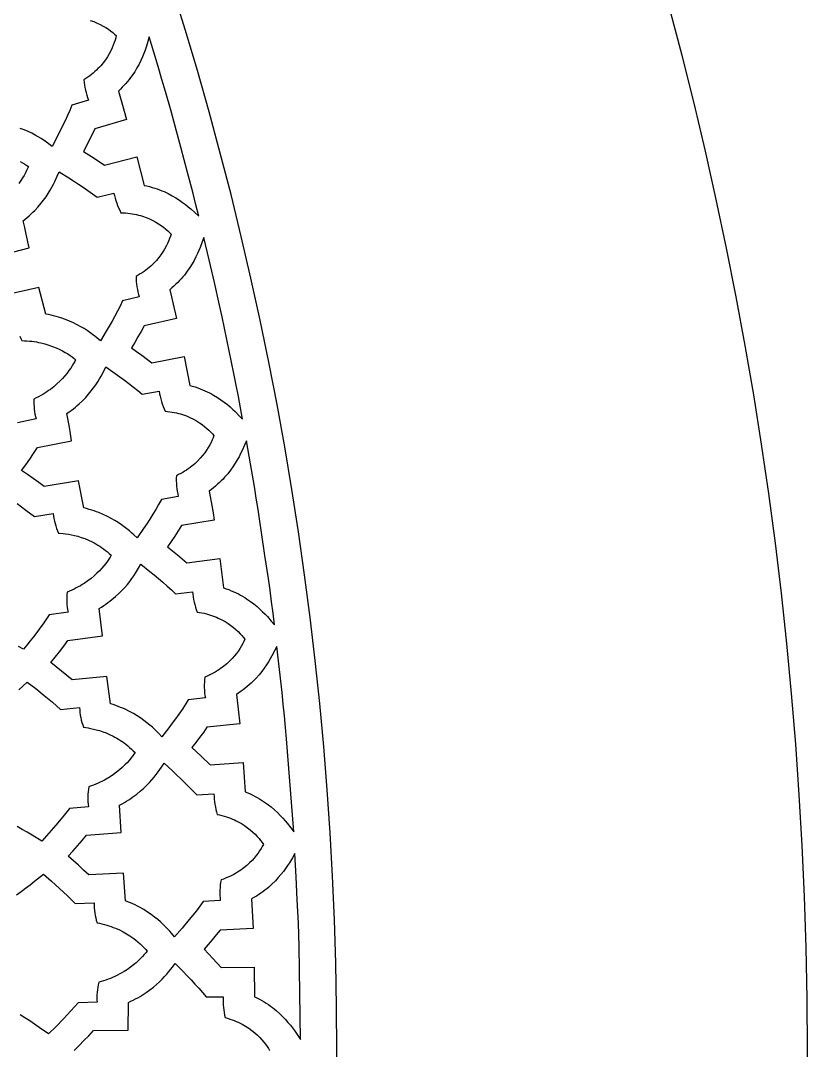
# Model space of a CAD drawing. Extents: x -550 to 550, y -550 to 550.
# Drawn here: x 441.3 to 550, y 0 to 142.3 of the extents above; entities that cross this region are included whole.
import ezdxf

# ---------------------------------------------------------------- set-up
doc = ezdxf.new("R2010")
doc.units = 0
doc.layers.add('LAYER_1', color=18, linetype='CONTINUOUS')
doc.layers.add('LAYER_10', color=4, linetype='CONTINUOUS')

msp = doc.modelspace()

# ---------------------------------------------------------------- linework, layer by layer
at = {"layer": 'LAYER_1'}
msp.add_lwpolyline([(0, 549.9999999999998, 0.4142135623730951), (-550, -4.34e-14, 0.4142135623730951), (0, -549.9999999999998, 0.4142135623730951), (550, -4.34e-14, 0.4142135623730951)], format="xyb", close=True, dxfattribs=at)
for points in [[(450.9181780985533, 142.2857849430985), (451.4073893628781, 142.1167140365149), (451.8681624381671, 141.9298200029512), (452.3003959066237, 141.7284909481236), (452.7039883504515, 141.5161149777487), (453.078838351854, 141.2960801975428), (453.4248444930346, 141.0717747132222), (453.7419053561969, 140.8465866305033), (454.0299195235445, 140.6239040551026), (454.2887855772808, 140.4071150927364), (454.5184020996094, 140.1996078491211), (454.4451989270834, 139.8986964132204), (454.3530511532972, 139.5736441659594), (454.2401341948272, 139.2273061650656), (454.1046234682497, 138.8625374682665), (453.944694390141, 138.4821931332895), (453.7585223770773, 138.0891282178622), (453.5442828456349, 137.6861977797121), (453.3001512123901, 137.2762568765666), (453.0243028939194, 136.8621605661532), (452.7149133067988, 136.4467639061994), (452.5470703551749, 136.2394701506846), (452.3701578676048, 136.0329219544327), (452.1839477711603, 135.8274761996593), (451.9882119929136, 135.6234897685805), (451.7827224599367, 135.4213195434122), (451.5672510993015, 135.2213224063703), (451.3415698380803, 135.0238552396709), (451.1054506033449, 134.8292749255298), (450.8586653221675, 134.6379383461629), (450.60098592162, 134.4502023837862), (450.3321843287745, 134.2664239206157), (450.0520324707031, 134.0869598388672), (450.0848056810286, 133.7287322415601), (450.1305348120761, 133.3712451525438), (450.1890545187715, 133.0151611280305), (450.2601994560409, 132.6611427242321), (450.3438042788101, 132.3098524973607), (450.4397036420049, 131.9619530036285), (450.5477322005512, 131.6181067992474), (450.667724609375, 131.2789764404297), (448.3998413085938, 130.5863952636719), (448.0950130331653, 129.8564833983546), (447.7747751540099, 129.1331415708742), (447.4411610554465, 128.4156257681399), (447.0962041217933, 127.7031919770609), (446.3803952864925, 126.2905943775053), (445.6436157226562, 124.8893966674805), (445.1252389233284, 125.2765355268713), (444.8209969575479, 125.4944183512738), (444.4861364209932, 125.7239435430479), (444.120220168642, 125.9616861803688), (443.7228110554721, 126.2042213414116), (443.293471936461, 126.4481241043514), (442.8317656665864, 126.6899695473635), (442.3372551008262, 126.9263327486229), (441.8095030941578, 127.1537887863049), (441.248072501559, 127.3689127385845)], [(441.2468633377439, 122.8150782098202), (441.5822203978396, 122.6229776378718), (441.8850567209757, 122.4360849469677), (442.1550495732357, 122.2578504339728), (442.3918762207031, 122.091724395752), (442.272862950428, 121.8274427311898), (442.1315625075318, 121.5357532499723), (441.9664819807107, 121.2197808703934), (441.7761284586606, 120.8826505107473), (441.5590090300776, 120.527487089328), (441.3136307836578, 120.1574155244296), (441.0385008080971, 119.7755607343461)], [(437.8443298339844, 109.6617660522461), (442.4985656738281, 110.8838119506836), (442.0895558313048, 112.747811163683), (441.8762261584977, 113.6777837533618), (441.6513977050781, 114.6049880981445), (441.9461528822009, 114.8377011623479), (442.2292501701853, 115.0723474710394), (442.50095348842, 115.3085933476194), (442.7615267562934, 115.5461051154884), (443.011233893194, 115.7845490980468), (443.2503388185103, 116.0235916186949), (443.697797711944, 116.5021375678624), (444.1060147917025, 116.9790735501942), (444.4771014128935, 117.4517301528938), (444.8131689306251, 117.9174379631646), (445.1163287000053, 118.3735275682098), (445.3886920761418, 118.817329555233), (445.6323704141427, 119.2461745114376), (445.8494750691159, 119.6573930240269), (446.0421173961693, 120.0483156802043), (446.3624604869485, 120.7585957721371), (446.6102905273438, 121.3556594848633), (447.9565498969667, 120.5269316366691), (448.625402030968, 120.1052563169232), (449.290064533586, 119.6770946866181), (449.9495339566884, 119.2412377106592), (450.6028068521426, 118.7964763539514), (451.2488797718167, 118.3416015814001), (451.8867492675781, 117.8754043579102), (454.1895446777344, 118.4442291259766), (454.2696716804518, 118.093257975466), (454.3617098019383, 117.7447007604942), (454.4652741326374, 117.398998043591), (454.5799797629928, 117.0565903872863), (454.7054417834476, 116.7179183541102), (454.8412752844454, 116.3834225065925), (454.9870953564296, 116.0535434072632), (455.1425170898438, 115.7287216186523), (455.4743493703215, 115.7182651458734), (455.7986589377668, 115.6982741474637), (456.1154583206789, 115.6691724746824), (456.4247600475569, 115.6313839787888), (456.7265766469, 115.5853325110421), (457.0209206472072, 115.5314419227016), (457.3078045769778, 115.4701360650265), (457.5872409647109, 115.4018387892761), (457.8592423389056, 115.3269739467096), (458.1238212280612, 115.2459653885862), (458.6307616652512, 115.0672125307059), (459.1081625042741, 114.8689710257093), (459.5561239731231, 114.6546316836701), (459.9747462997915, 114.4275853146625), (460.3641297122722, 114.1912227287604), (460.7243744385586, 113.9489347360377), (461.0555807066438, 113.7041121465684), (461.3578487445209, 113.4601457704266), (461.6312787801832, 113.2204264176861), (461.8759710416239, 112.9883448984209), (462.0920257568359, 112.7672920227051), (462.0002020440661, 112.4711266407879), (461.8880156125517, 112.1520065733314), (461.7538158993994, 111.8128879560606), (461.5959523417155, 111.4567269247005), (461.4127743766066, 111.0864796149762), (461.2026314411792, 110.7051021626127), (460.9638729725397, 110.3155507033349), (460.6948484077946, 109.9207813728678), (460.3939071840505, 109.5237503069366), (460.0593987384137, 109.1274136412661), (459.8790410064814, 108.9304295009427), (459.6896725079909, 108.7347275115814), (459.4910869225805, 108.5406771901478), (459.2830779298885, 108.3486480536075), (459.0654392095532, 108.1590096189262), (458.8379644412129, 107.9721314030695), (458.600447304506, 107.7883829230029), (458.3526814790707, 107.6081336956922), (458.0944606445455, 107.431753238103), (457.8255784805684, 107.2596110672009), (457.545828666778, 107.0920766999514), (457.2550048828125, 106.9295196533203), (457.2652648861529, 106.5698551283819), (457.2884882313683, 106.2101160462527), (457.324555836504, 105.8509745041367), (457.3733486196056, 105.493102599238), (457.4347474987184, 105.1371724287608), (457.5086333918877, 104.7838560899091), (457.5948872171592, 104.4338256798869), (457.6933898925781, 104.0877532958984), (455.3881530761719, 103.5320434570312), (455.0462165397166, 102.8215078461251), (454.6887577898576, 102.1185615330682), (454.3176892456685, 101.4224273746828), (453.9349233262228, 100.732328227791), (453.542372450594, 100.0474869492148), (453.1419490378555, 99.36712639577647), (452.3251342773438, 98.01673889160156), (451.8297820141775, 98.43513568267542), (451.5381412793568, 98.67075308933943), (451.2163768802421, 98.91953378650189), (450.8638783702315, 99.17814073647313), (450.4800353027234, 99.44323690156344), (450.0642372311161, 99.71148524408318), (449.6158737088076, 99.9795487263426), (449.1343342891963, 100.2440903106521), (448.6190085256804, 100.5017729593219), (448.0692859716582, 100.7492596346623), (447.4845561805279, 100.9832132989837), (446.8642087056877, 101.2002969145964), (446.5404875723134, 101.3014696298589), (446.207633100536, 101.3971734438106), (445.8655689845302, 101.4869912267403), (445.5142189184709, 101.5705058489368), (445.1535065965327, 101.6473001806888), (444.7833557128906, 101.7169570922852), (443.8130798339844, 105.4085311889648), (439.1197509765625, 104.3494338989258)], [(441.1831364923688, 98.68069953566948), (441.3235968378002, 98.36196444838072), (441.4739685058594, 98.0487060546875), (441.8273617113604, 98.03948881733609), (442.1730862766743, 98.02122938560316), (442.5111276181087, 97.9943609436394), (442.8414711519711, 97.95931667559549), (443.164102294569, 97.9165297656221), (443.47900646221, 97.86643339786993), (443.7861690712018, 97.80946075648964), (444.0855755378518, 97.74604502563193), (444.6610617093567, 97.60161703208695), (445.2053483071851, 97.43661489044048), (445.7183186617978, 97.25450407389795), (446.1998561036549, 97.05875005566483), (446.6498439632171, 96.85281830894658), (447.0681655709446, 96.64017430694864), (447.4547042572981, 96.4242835228765), (447.809343352738, 96.20861142993562), (448.1319661877247, 95.99662350133144), (448.4224560927187, 95.79178521026944), (448.6806963981804, 95.59756202995504), (448.9065704345703, 95.41741943359375), (448.7713530919664, 95.16063225150144), (448.612230854928, 94.87782133089047), (448.4279003612802, 94.5721930987507), (448.2170582488479, 94.24695398207203), (447.978401155456, 93.90531040784431), (447.7106257189294, 93.55046880305741), (447.412428577093, 93.18563559470124), (447.0825063677718, 92.81401720976565), (446.7195557287905, 92.43882007524053), (446.3222732979742, 92.06325061811573), (445.8893557131477, 91.69051526538115), (445.4194996121359, 91.32382044402665), (445.1703123173808, 91.14374024105129), (444.9114016327637, 90.96637258104212), (444.6426046380128, 90.79211826737291), (444.3637584128562, 90.62137810341741), (444.0747000370219, 90.45455289254934), (443.7752665902381, 90.29204343814243), (443.4652951522329, 90.13425054357042), (443.1446228027344, 89.98157501220703), (443.132966810832, 89.63475722213104), (443.1355470013906, 89.28688347821748), (443.1522935076786, 88.93881905987189), (443.1831364629643, 88.5914292464999), (443.2280060005162, 88.24557931750707), (443.2868322536027, 87.90213455229897), (443.3595453554922, 87.56196023028122), (443.4460754394531, 87.22592163085938), (440.8650512695312, 86.68816375732422)], [(440.8202633729865, 75.54043046516136), (442.0216192179802, 74.65434257400138), (443.2051391601562, 73.74504089355469), (445.8110046386719, 74.1485366821289), (445.8543122630822, 73.80366570433208), (445.9120622624657, 73.46005827664942), (445.9839713842695, 73.11853254010244), (446.0697563759404, 72.77990663571265), (446.1691339849254, 72.4449987045016), (446.2818209586715, 72.11462688749083), (446.4075340446254, 71.78960932570187), (446.5459899902344, 71.47076416015625), (447.1582244675275, 71.4158601958045), (447.5135337730492, 71.37183793892461), (447.898071281805, 71.31294268965694), (448.3091621127828, 71.2363048410626), (448.744131384971, 71.13905478620276), (449.2003042173573, 71.01832291813858), (449.6750057289299, 70.87123962993118), (450.1655610386769, 70.69493531464175), (450.6692952655861, 70.48654036533141), (451.1835335286457, 70.24318517506134), (451.4437557734158, 70.107500737398), (451.7056009468438, 69.96200013689267), (451.9687346888036, 69.80632467267797), (452.2328226391684, 69.64011564388656), (452.4975304378118, 69.46301434965108), (452.7625237246074, 69.27466208910417), (453.0274681394286, 69.07470016137846), (453.292029322149, 68.86276986560662), (453.555872912642, 68.63851250092128), (453.8186645507812, 68.40156936645508), (453.6677091888239, 68.15326899886978), (453.4913164818619, 67.88042381083298), (453.2883769957861, 67.58631037194581), (453.0577812964875, 67.2742052518095), (452.798419949857, 66.94738502002521), (452.5091835217855, 66.60912624619411), (452.1889625781639, 66.26270549991739), (451.836647684883, 65.91139935079623), (451.4511294078337, 65.5584843684318), (451.0312983129072, 65.20723712242528), (450.576044965994, 64.86093418237786), (450.0842599329853, 64.52285211789072), (449.824321336036, 64.35791784198261), (449.5548337797719, 64.19626749856502), (449.2756585849294, 64.03831065883807), (448.9866570722447, 63.88445689400193), (448.6876905624543, 63.73511577525674), (448.3786203762946, 63.59069687380266), (448.0593078345019, 63.45160976083982), (447.7296142578125, 63.31826400756836), (447.6962596622172, 62.97275677327461), (447.6770173626625, 62.62530465277368), (447.6718806120613, 62.27677533400006), (447.6808426633266, 61.9280365048883), (447.7038967693715, 61.57995585337289), (447.7410361831087, 61.23340106738836), (447.7922541574515, 60.88923983486923), (447.8575439453125, 60.54833984375), (445.2489624023438, 60.16588973999023), (444.4023913069919, 58.9474049151284), (443.970310269986, 58.34413950540171), (443.5318560683403, 57.74547999743155), (443.0866465732399, 57.15189231618321), (442.6342996558701, 56.56384238662196), (442.1744331874159, 55.98179613371309), (441.7066650390625, 55.40621948242188), (441.0170076697349, 55.78702881165989)], [(441.0438501799525, 49.83122439985348), (442.2056579589844, 50.8869743347168), (443.3852629802037, 49.97623224041772), (444.5468987366157, 49.04221667303048), (445.689914531458, 48.08550299404256), (446.8136596679688, 47.10666656494141), (449.4388732910156, 47.35358810424805), (449.4604403999111, 47.00677550388305), (449.4964902991051, 46.66031474398112), (449.5467959017268, 46.31504159870666), (449.6111301209057, 45.97179184222404), (449.6892658697712, 45.63140124869767), (449.7809760614527, 45.29470559229195), (449.8860336090796, 44.96254064717125), (450.0042114257812, 44.6357421875), (450.6145595583869, 44.54476200664396), (450.9683248289424, 44.4802576636818), (451.3506256820488, 44.39937358638586), (451.7585682024929, 44.29933210027289), (452.1892584750616, 44.17735553085966), (452.6398025845417, 44.03066620366289), (453.1073066157201, 43.85648644419934), (453.5888766533835, 43.65203857798576), (454.0816187823188, 43.4145449305389), (454.3312750325093, 43.28253791557695), (454.5826390873128, 43.14122782737548), (454.8353492073278, 42.99026745662405), (455.0890436531525, 42.82930959401227), (455.3433606853853, 42.65800703022973), (455.5979385646245, 42.47601255596602), (455.8524155514685, 42.28297896191074), (456.1064299065157, 42.07855903875348), (456.3596198903644, 41.86240557718383), (456.611623763613, 41.63417136789138), (456.8620797868598, 41.39350920156573), (457.1106262207031, 41.14007186889648), (456.9444708774525, 40.90121666969077), (456.7514344520313, 40.63938762421439), (456.5306054480685, 40.35791950697697), (456.2810723691929, 40.06014709248807), (456.0019237190334, 39.74940515525725), (455.6922480012187, 39.42902846979412), (455.3511337193778, 39.10235181060823), (454.9776693771395, 38.77270995220919), (454.5709434781327, 38.44343766910656), (454.1300445259862, 38.1178697358099), (453.6540610243291, 37.79934092682883), (453.1420814767898, 37.49118601667288), (452.8723083431985, 37.34204089068859), (452.5931943869975, 37.19673977985167), (452.3046256711406, 37.05569953097583), (452.006488258581, 36.91933699087477), (451.6986682122727, 36.78806900636218), (451.3810515951691, 36.66231242425174), (451.0535244702239, 36.54248409135719), (450.7159729003906, 36.42900085449219), (450.6610108759511, 36.08616564817295), (450.6199976497311, 35.74050520468755), (450.5929860208317, 35.39288579204478), (450.5800287883543, 35.04417367825341), (450.5811787514, 34.69523513132221), (450.5964887090699, 34.34693641925994), (450.6260114604653, 34.00014381007539), (450.6697998046875, 33.65572357177734), (448.0429382324219, 33.42996215820312), (447.1218032796066, 32.26695075738677), (446.1775793253872, 31.12222552562296), (445.2107964824, 29.99648997474274), (444.2219848632812, 28.89044761657715), (442.8821893762013, 29.72109224111378), (442.2072306924556, 30.12877650298259), (441.5278340677593, 30.52886893311594), (440.8432015165022, 30.91949468291198)], [(440.7287531423988, 21.47430932791256), (441.3666117860056, 21.93320676787612), (441.9970899672855, 22.40265639483987), (442.6212065913753, 22.88089152806693), (443.2399805634122, 23.36614548682039), (444.465576171875, 24.35064315795898), (445.5854808570067, 23.37082362500735), (446.6860070833294, 22.36885530404476), (447.7665278148623, 21.34534404327903), (448.826416015625, 20.30089569091797), (451.4615783691406, 20.39037322998047), (451.4613295808168, 20.0429873014445), (451.4755353263724, 19.69504001717083), (451.5040294625064, 19.34738147317261), (451.5466458459184, 19.00086176546299), (451.6032183333073, 18.65633099005512), (451.6735807813723, 18.31463924296213), (451.7575670468129, 17.97663662019719), (451.8550109863281, 17.64317321777344), (452.2038982402895, 17.57093101264099), (452.5436802180786, 17.49126302204267), (452.8744107075227, 17.4045888951465), (453.1961434964489, 17.31132828112053), (453.5089323726846, 17.2119008291328), (453.8128311240571, 17.10672618835136), (454.1078935383937, 16.99622400794424), (454.3941734035215, 16.88081393707948), (454.9406006374601, 16.63694872064924), (455.4525431284912, 16.37848773240496), (455.9304311792329, 16.10878816569098), (456.3746950923033, 15.83120721385163), (456.7857651703208, 15.54910207023125), (457.1640717159033, 15.26582992817417), (457.5100450316691, 14.98474798102471), (457.8241154202362, 14.70921342212723), (458.1067131842231, 14.44258344482604), (458.3582686262476, 14.18821524246548), (458.5792120489282, 13.94946600838989), (458.7699737548828, 13.7296929359436), (458.589207306654, 13.50122299145057), (458.3802163015117, 13.251431664746), (458.14228982448, 12.98370049570112), (457.8747169605833, 12.70141102418718), (457.5767867948458, 12.40794479007539), (457.2477884122919, 12.10668333323699), (456.8870108979459, 11.80100819354321), (456.4937433368318, 11.49430091086528), (456.0672748139741, 11.18994302507443), (455.6068944143971, 10.8913160760419), (455.1118912231249, 10.6018016036389), (454.581554325182, 10.32478114773667), (454.302913575279, 10.1920129071831), (454.0151728055924, 10.06363624820644), (453.7182431517504, 9.940073863290582), (453.4120357493807, 9.82174844491944), (453.0964617341116, 9.709082685576913), (452.7714322415709, 9.602499277746904), (452.4368584073869, 9.502420913913319), (452.0926513671875, 9.409270286560059), (452.0163383129053, 9.07044760149434), (451.9537442283992, 8.727937565273962), (451.9049818105382, 8.38259970733295), (451.8701637561915, 8.035293557105328), (451.849402762228, 7.686878644025126), (451.8428115255169, 7.338214497526365), (451.8505027429272, 6.990160647043073), (451.8725891113281, 6.643576622009277), (449.2368774414062, 6.575312614440918), (448.2446465094885, 5.469412217054917), (447.2305159558925, 4.383159860455354), (446.1950681592135, 3.317209747643159), (445.1388854980469, 2.272216081619263), (443.8538495256598, 3.181581896427132), (443.2058049959949, 3.628935855882325), (442.5528622524901, 4.068970960681009), (441.8941109065012, 4.499862543805174), (441.2286405693839, 4.919785938236807)], [(448.7023620605469, -0.001000000049295), (449.3805600593602, 0.6686068468149028), (450.0492841682611, 1.347525087321787), (450.7090064518205, 2.035040461470212), (451.3601989746094, 2.730438709259033), (456.1703796386719, 2.814208507537842), (456.19189453125, 6.630130290985107), (456.5357050521171, 6.786594673055768), (456.8686402901982, 6.947672991918433), (457.1908761567343, 7.11297987558661), (457.5025885629667, 7.282129952073815), (457.8039534201366, 7.454737849393556), (458.095146639485, 7.630418195559349), (458.6477218096824, 7.989454746483129), (459.1617213634885, 8.35615662895325), (459.6385525908329, 8.727440867077807), (460.0796227816448, 9.100224484964892), (460.4863392258538, 9.471424506722602), (460.8601092133895, 9.837957956459034), (461.2023400341811, 10.19674185828228), (461.5144389781584, 10.54469323630043), (461.7978133352507, 10.87872911462159), (462.2840174484982, 11.49272246860529), (462.6722106933594, 12.01405811309814), (463.769997686815, 10.88942472232177), (464.3129320184445, 10.32102091642228), (464.8501918948189, 9.747316354624667), (465.3805010570459, 9.167379025260974), (465.9025832462336, 8.580276916663264), (466.4151622034896, 7.985078017163586), (466.9169616699219, 7.380850315093994), (469.2884216308594, 7.387505531311035), (469.2790805157044, 7.027457208717916), (469.2826264328095, 6.666626864548823), (469.2989917059817, 6.305691837350452), (469.328108659028, 5.945329465669495), (469.3699096157554, 5.586217088052648), (469.4243268999708, 5.229032043046606), (469.4912928354813, 4.874451669198062), (469.5707397460938, 4.523153305053711), (469.8937332970814, 4.43398014828197), (470.2071331413085, 4.337374158214505), (470.5110515695541, 4.23374180118686), (470.8056008725976, 4.123489543534579), (471.0908933412184, 4.007023851593205), (471.3670412661957, 3.88475119169828), (471.6341569383089, 3.757078030185348), (471.8923526483374, 3.624410833389953), (472.1417406870604, 3.487156067647637), (472.3824333452574, 3.345720199293942), (472.8381816831902, 3.051931020094593), (473.2604959883705, 2.746295026476251), (473.6502745870329, 2.432063949123261), (474.008415805412, 2.112489518719969), (474.3358179697426, 1.790823465950719), (474.6333794062592, 1.470317521499857), (474.9019984411963, 1.154223416051727), (475.1425734007887, 0.8457928802906761), (475.356002611271, 0.548277644901048), (475.5431843988778, 0.2649294405671883), (475.7050170898438, -0.0010000020265579)]]:
    msp.add_lwpolyline(points, dxfattribs=at)
for points in [[(449.9925842285156, 124.1893730163574), (450.7302484330407, 123.7300743232359), (451.4616014893347, 123.2610132074048), (452.9096984863281, 122.3010177612305), (457.3446350097656, 123.4364013671875), (458.3796081542969, 119.4963302612305), (458.7583887301263, 119.4151368205797), (459.1265466271288, 119.3254261518723), (459.484218364786, 119.227717290125), (459.8315404625795, 119.1225292703549), (460.1686494399912, 119.0103811275787), (460.4956818165024, 118.8917918968134), (460.8127741115951, 118.7672806130758), (461.1200628447508, 118.6373663113829), (461.4176845354511, 118.5025680267514), (461.7057757031779, 118.3634047941984), (462.2539125476371, 118.0740596253949), (462.7655655339817, 117.7734830851075), (463.241826818065, 117.4658274534712), (463.6837885557401, 117.1552450106211), (464.0925429028606, 116.8458880366922), (464.4691820152796, 116.5419088118196), (464.8147980488505, 116.2474596161384), (465.4173295028611, 115.7037604328899), (465.9088745117188, 115.2480087280273), (465.5278709004176, 116.8088510638659), (465.1360598432362, 118.3670314347581), (464.3262664495512, 121.4769202482912), (463.4919964473015, 124.5807031018023), (462.645751953125, 127.6814079284668), (462.080052805525, 129.7344545838661), (461.3049934521543, 132.4795186049438), (460.8338019735145, 134.1099920134768), (460.3040883736831, 135.9115916264671), (459.7137919627442, 137.8836913982606), (459.0608520507812, 140.0256652832031), (458.8718702163289, 139.3844516595903), (458.633916254645, 138.6111496599595), (458.4889057500966, 138.1823714673502), (458.3224494425467, 137.7294583185919), (458.1314797415977, 137.2553725929696), (457.9129290568517, 136.7630766697688), (457.6637297979108, 136.2555329282743), (457.3808143743773, 135.7357037477715), (457.0611151958533, 135.2065515075454), (456.8865130764706, 134.9394049835627), (456.7015646719411, 134.6710385868812), (456.5058865334651, 134.4018226149115), (456.2990952122428, 134.1321273650641), (456.0808072594745, 133.8623231347498), (455.8506392263606, 133.5927802213793), (455.6082076641012, 133.323868922363), (455.3531291238966, 133.0559595351118), (455.0850201569472, 132.7894223570362), (454.8034973144531, 132.5246276855469), (455.3735622992499, 130.5692990943736), (455.9294738769531, 128.6098327636719), (451.53955078125, 127.3097152709961), (451.164667992326, 126.5239588566003), (450.7831309133201, 125.7412880625923), (450.3930621300955, 124.9627453091266)], [(456.619140625, 97.05677032470703), (457.3261697339613, 96.55380631682345), (458.0262863684508, 96.0414626193039), (459.4105529785156, 94.99578094482422), (463.9052429199219, 95.86385345458984), (464.6908874511719, 91.86647033691406), (465.0649555753532, 91.76238124058212), (465.4279606364885, 91.65053230343456), (465.7800649887688, 91.5314263223357), (466.1214309863851, 91.40556609414983), (466.4522209835283, 91.2734544157413), (466.7725973343894, 91.1355940839744), (467.0827223931594, 90.99248789571345), (467.3827585140292, 90.84463864782276), (467.6728680511898, 90.69254913716665), (467.9532133588323, 90.53672216060943), (468.4852607023266, 90.21586699724887), (468.9801993780399, 89.88609553265562), (469.4393282195, 89.55143014174419), (469.8639460602348, 89.21589319942908), (470.255351733772, 88.88350708062475), (470.6148440736397, 88.55829416024577), (470.9437219133654, 88.2442768132066), (471.5148294265025, 87.66591833880577), (471.9790649414062, 87.18061065673828), (471.6949046521202, 88.76195554771539), (471.3966652333283, 90.34070305188868), (471.0869717812226, 91.91733915497689), (470.7684493919945, 93.49234984269872), (470.1154181869388, 96.63943891491819), (469.4585723876953, 99.78585815429688), (469.1277755817443, 101.3584190602014), (468.7877870268392, 102.9289568886753), (468.0842877627557, 106.0647682700782), (467.3561807806244, 109.1949022119986), (466.611572265625, 112.3209686279297), (466.3830107668009, 111.6917990988793), (466.0974151982174, 110.933698283461), (465.9260311018277, 110.5141462739994), (465.7317502448722, 110.0717785997084), (465.5116932129758, 109.6097343128423), (465.262980591763, 109.1311524656552), (464.9827329668587, 108.6391721104014), (464.6680709238876, 108.1369322993351), (464.3161150484743, 107.6275720847104), (464.1252521066097, 107.3712027798931), (463.9239859262436, 107.1142305187816), (463.7119565805795, 106.8570476829076), (463.4888041428202, 106.6000466538029), (463.2541686861689, 106.3436198129993), (463.0076902838287, 106.0881595420285), (462.7490090090027, 105.8340582224223), (462.477764934894, 105.5817082357126), (462.1935981347056, 105.331501963431), (461.8961486816406, 105.0838317871094), (462.1388650547852, 104.0947912299152), (462.3724329686313, 103.1035129283972), (462.8175964355469, 101.1159057617188), (458.3575134277344, 100.0806045532227), (457.9343889366419, 99.3182684879634), (457.5048238303847, 98.55941509360653), (457.0670103221187, 97.80519787192881)], [(441.4464874267578, 80.11014938354492), (442.0089622284589, 80.8927600915149), (442.5606567170509, 81.68290412034843), (443.1021453751936, 82.47996282637345), (443.6340026855469, 83.28331756591797), (448.353271484375, 84.22489166259766), (448.2026682879846, 85.16683211506687), (448.0410310444617, 86.10699123883643), (447.6992492675781, 87.9841079711914), (448.0079373200535, 88.198948052938), (448.3051034574943, 88.41640757178772), (448.5909907620833, 88.6361379525411), (448.8658423160035, 88.8577906199987), (449.1299012014378, 89.08101699896103), (449.383410500569, 89.30546851422864), (449.859752668654, 89.75665265288175), (450.2968134777216, 90.20855443436236), (450.6965375852352, 90.65838525707466), (451.0608696486578, 91.10335651942295), (451.3917543254527, 91.54067961981146), (451.691136273083, 91.96756595664446), (451.960960149012, 92.38122692832621), (452.2031706107028, 92.77887393326097), (452.4197123156188, 93.157718369853), (452.7835680849785, 93.84784513162587), (453.0680847167969, 94.4292984008789), (454.3590306035739, 93.52082859508891), (454.9997785645107, 93.05954776833568), (455.6359395583135, 92.59204128550797), (456.2664358508574, 92.11716286647908), (456.8901897080175, 91.63376623112228), (457.5061233956691, 91.14070509931082), (458.1131591796875, 90.63683319091797), (460.4456787109375, 91.06688690185547), (460.5039912013305, 90.71120807462347), (460.5751381848057, 90.35718555769945), (460.6589131400715, 90.00546629603028), (460.7551095458361, 89.65669723456287), (460.8635208808078, 89.3115253182441), (460.9839406236947, 88.97059749202084), (461.1161622532049, 88.63456070084), (461.2599792480469, 88.30406188964844), (461.5905282622407, 88.27440259673688), (461.9130009895381, 88.23560326961987), (462.2274346296753, 88.18808937296191), (462.5338663823884, 88.13228637142745), (462.8323334474135, 88.068619729681), (463.1228730244868, 87.997514912387), (463.4055223133442, 87.91939738420996), (463.6803185137221, 87.83469260981433), (463.9472988253564, 87.74382605386458), (464.2065004479832, 87.6472231810252), (464.7017164251589, 87.43851034333542), (465.1662640431381, 87.21195781406081), (465.6004408998098, 86.97096931051712), (466.0045445930627, 86.71894855002017), (466.3788727207858, 86.45929924988575), (466.7237228808679, 86.19542512742964), (467.0393926711977, 85.93072989996767), (467.3261796896643, 85.66861728481564), (467.5843815341566, 85.4124909992893), (467.8142958025634, 85.16575476070447), (468.0162200927734, 84.93181228637695), (467.9060962912075, 84.64153547161177), (467.7742617825262, 84.32957310071305), (467.6192458408126, 83.99897211418812), (467.4395777401498, 83.6527794525444), (467.2337867546208, 83.29404205628927), (467.0004021583088, 82.9258068659301), (466.7379532252968, 82.55112082197431), (466.4449692296678, 82.17303086492927), (466.1199794455048, 81.79458393530237), (465.7615131468909, 81.41882697360097), (465.5692667028159, 81.2329093996309), (465.3680996079092, 81.0488069203325), (465.1578280214316, 80.86690040326916), (464.9382681026429, 80.6875707160043), (464.7092360108038, 80.51119872610137), (464.4705479051748, 80.33816530112378), (464.2220199450161, 80.16885130863497), (463.963468289588, 80.00363761619835), (463.6947090981511, 79.84290509137733), (463.4155585299656, 79.68703460173536), (463.125832744292, 79.53640701483585), (462.8253479003906, 79.39140319824219), (462.8130524685582, 79.03171280366452), (462.813671621201, 78.67113546135081), (462.8271334189967, 78.31034921024792), (462.8533659226229, 77.95003208930267), (462.8922971927572, 77.59086213746191), (462.9438552900771, 77.23351739367251), (463.0079682752603, 76.87867589688132), (463.0845642089844, 76.52701568603516), (460.7502136230469, 76.11016845703125), (460.3675485121853, 75.4234254662121), (459.9718670548964, 74.74394232294196), (459.5643773727438, 74.07123830202492), (459.1462875872909, 73.40483267826505), (458.7188058201016, 72.74424472646645), (458.2831401927392, 72.08899372143317), (457.39208984375, 70.7925796508789), (456.9216247287638, 71.24086031490958), (456.6436156603575, 71.49349593092674), (456.3360546677918, 71.7608053992084), (455.9981660634039, 72.03954646695202), (455.6291741595309, 72.32647688135508), (455.2283032685098, 72.61835438961504), (454.7947777026778, 72.91193673892937), (454.327821774372, 73.20398167649554), (453.8266597959295, 73.49124694951104), (453.2905160796873, 73.7704903051733), (452.7186149379827, 74.0384694906798), (452.1101806831527, 74.29194225322803), (451.792021235921, 74.412225521892), (451.4644376275344, 74.52766634001543), (451.127332897035, 74.63785942599803), (450.7806100834649, 74.74239949823948), (450.4241722258662, 74.84088127513945), (450.0579223632812, 74.93289947509766), (449.3214111328125, 78.67787170410156), (444.5733337402344, 77.9013900756836), (443.80230946847, 78.46829680666272), (443.0243788476942, 79.02592102044056), (442.2392140948193, 79.57346958880525)], [(476.3643493652344, 58.80016708374023), (476.1781015313904, 60.39602905452266), (475.9744987098891, 61.98975198842453), (475.7572387171708, 63.5817997441458), (475.5300193696761, 65.17263618038642), (475.0604938761192, 68.35253052922539), (474.5955047607422, 71.53314590454102), (474.3621829908285, 73.1230903738074), (474.1164262281499, 74.71107979662173), (473.8603034324351, 76.29742247408602), (473.5958835634131, 77.88242670730224), (473.0504284443622, 81.04965304539851), (472.4966125488281, 84.21522521972656), (472.2292167791018, 83.6005537646451), (471.8969160237152, 82.86061533950624), (471.6997256551728, 82.4519275984255), (471.4782682947435, 82.02183101714263), (471.229863693937, 81.57362822976171), (470.9518316042623, 81.11062187038684), (470.6414917772292, 80.63611457312206), (470.296163964347, 80.15340897207147), (469.9131679171251, 79.66580770133913), (469.7067067279834, 79.42120326299982), (469.4898233870729, 79.17661339502911), (469.2621828633322, 78.93245092669), (469.0234501256998, 78.68912868724549), (468.7732901431147, 78.44705950595859), (468.5113678845154, 78.20665621209233), (468.2373483188405, 77.96833163490972), (467.950896415029, 77.73249860367373), (467.6516771420193, 77.4995699476474), (467.33935546875, 77.26995849609375), (467.7123410734074, 75.26719314428834), (467.8904196610125, 74.26435839516702), (468.0537719726562, 73.25910186767578), (463.5394592285156, 72.49232482910156), (463.0695212521757, 71.7563836222196), (462.5933930540789, 71.02430001729334), (462.1093370972532, 70.29733839926485), (461.6156158447266, 69.57676315307617), (462.2894268444114, 69.03213705229844), (462.9557458709741, 68.47855666664125), (464.2711486816406, 67.3514175415039), (468.8095397949219, 67.94911193847656), (469.3426513671875, 63.91016006469727), (469.7106262814871, 63.78343259948871), (470.0671496622339, 63.64972540559751), (470.412408295997, 63.50952381192131), (470.7465889693454, 63.36331314735776), (471.0698784688483, 63.2115787408045), (471.3824635810748, 63.05480592115916), (471.6845310925939, 62.8934800173194), (471.9762677899747, 62.72808635818286), (472.2578604597863, 62.55911027264719), (472.5294958885978, 62.38703708961), (473.0436421694967, 62.0355407466217), (473.520200925224, 61.6774799603991), (473.9606664483323, 61.31673736212336), (474.3665330313743, 60.95719558297559), (474.7392949669027, 60.60273725413693), (475.0804465474702, 60.25724500678854), (475.3914820656291, 59.92460147211155), (475.9291820849326, 59.31339106549628)], [(445.4583129882812, 53.5677433013916), (446.0685620650773, 54.31535215868723), (446.6685381958392, 55.07112617693578), (447.2585555314159, 55.83457431603651), (447.8389282226562, 56.60520553588867), (452.604736328125, 57.2626838684082), (452.1481018066406, 61.05076217651367), (452.4696434951964, 61.24690125682806), (452.7798399669815, 61.44633584317485), (453.0789126103742, 61.64870379631643), (453.3670828137524, 61.85364297701518), (453.6445719654945, 62.06079124603353), (453.9116014539784, 62.26978646413384), (454.4151669946847, 62.69186919062998), (454.8795505428961, 63.11699404260273), (455.3065232056379, 63.54226390615126), (455.6978560899349, 63.96478166737472), (456.0553203028124, 64.38165021237225), (456.3806869512954, 64.78997242724301), (456.6757271424088, 65.18685119808613), (456.942211983178, 65.56938941100078), (457.1819125806277, 65.93468995208612), (457.5880454736694, 66.6019895631654), (457.9082946777344, 67.16557312011719), (459.139190876512, 66.18101053248054), (459.749486156504, 65.68198028567795), (460.3548147851794, 65.17701130669882), (460.9540281837494, 64.66502402290283), (461.545977773425, 64.1449388616497), (462.1295149754174, 63.61567625029917), (462.7034912109375, 63.07615661621094), (465.0574035644531, 63.36593246459961), (465.093295583561, 63.0073831221533), (465.1420774487142, 62.64967818949683), (465.203589834851, 62.29347736918541), (465.2776734169095, 61.93944036377426), (465.3641688698279, 61.58822687581857), (465.4629168685446, 61.24049660787355), (465.5737580879975, 60.8969092624944), (465.696533203125, 60.55812454223633), (466.0258727544197, 60.50855839471085), (466.3466343131289, 60.45043017662235), (466.6588761145843, 60.38415655267332), (466.9626563941176, 60.31015418756628), (467.2580333870607, 60.22883974600374), (467.5450653287452, 60.14062989268818), (467.8238104545028, 60.04594129232213), (468.0943269996653, 59.94519060960808), (468.3566731995646, 59.83879450924854), (468.6109072895323, 59.72716965594599), (469.0952720809998, 59.48990034932196), (469.5478872567219, 59.23671600735602), (469.9692186993525, 58.97094994766821), (470.3597322915456, 58.69593548787855), (470.7198939159551, 58.41500594560708), (471.050169455235, 58.13149463847382), (471.3510247920392, 57.84873488409882), (471.6229258090217, 57.57006000010211), (471.8663383888364, 57.29880330410372), (472.0817284141372, 57.03829811372368), (472.2695617675781, 56.79187774658203), (472.1415059480637, 56.50862557487397), (471.9904718922098, 56.20503613681301), (471.8151735691823, 55.88423609995932), (471.6143249481464, 55.54935213187309), (471.386639998268, 55.20351090011451), (471.1308326887124, 54.84983907224374), (470.8456169886454, 54.49146331582097), (470.5297068672324, 54.13151029840638), (470.1818162936391, 53.77310668756013), (469.800659237031, 53.41937915084243), (469.5972038929606, 53.24524599389434), (469.3849496665737, 53.07345435581345), (469.1637358040157, 52.90439507004478), (468.9334015514327, 52.73845897003335), (468.6937861549701, 52.57603688922419), (468.4447288607736, 52.41751966106232), (468.1860689149891, 52.26329811899276), (467.9176455637621, 52.11376309646054), (467.6392980532383, 51.96930542691068), (467.3508656295636, 51.8303159437882), (467.0521875388835, 51.69718548053812), (466.7431030273438, 51.57030487060547), (466.7082806639481, 51.21200492357426), (466.6862818070078, 50.85201117623399), (466.6770791297557, 50.49100427949917), (466.6806453054241, 50.12966488428428), (466.6969530072455, 49.76867364150384), (466.7259749084525, 49.40871120207233), (466.7676836822775, 49.05045821690423), (466.8220520019531, 48.69459533691406), (464.4669189453125, 48.4180908203125), (464.0445053753472, 47.7579252327961), (463.610621663172, 47.10510494362556), (463.1663354249733, 46.45911407339348), (462.7127142769377, 45.81943674269246), (462.2508258352516, 45.18555707211508), (461.7817377161017, 44.55695918225395), (460.8262329101562, 43.31354522705078), (460.3791284549972, 43.78719446434798), (460.1147679047689, 44.05517833510637), (459.8218911053315, 44.3396858081114), (459.4995150311024, 44.63752995899321), (459.146656656499, 44.94552386338189), (458.7623329559387, 45.26048059690754), (458.3455609038391, 45.57921323520028), (457.8953574746175, 45.8985348538902), (457.4107396426915, 46.21525852860741), (456.8907243824785, 46.526197334982), (456.3343286683959, 46.82816434864409), (455.7405694748612, 47.11797264522379), (455.4293713778047, 47.25732136074215), (455.1084637762918, 47.3924353003512), (454.7777237921245, 47.52291609850469), (454.4370285471052, 47.64836538965641), (454.0862551630358, 47.7683848082601), (453.7252807617188, 47.88257598876953), (453.225341796875, 51.66616821289062), (448.4394226074219, 51.1750373840332), (447.7057393071181, 51.78727580989771), (446.9645724371697, 52.39064890679841), (446.2155532475624, 52.98439272165611)], [(479.0471496582031, 30.20733833312988), (478.038330078125, 43.02356910705566), (477.9033404027412, 44.62487308927027), (477.752669851839, 46.22468140228821), (477.5894502915876, 47.82328007421233), (477.4168135881564, 49.4209551331455), (477.0558162164308, 52.61467852445031), (476.6947326660156, 55.80813980102539), (476.389425112589, 55.21035434204163), (476.0115920004557, 54.49142486609931), (475.7892961718233, 54.09516915316545), (475.541450327853, 53.67899307366806), (475.2655815933247, 53.24635184016585), (474.9592170930179, 52.80070066521752), (474.6198839517122, 52.34549476138178), (474.2451092941873, 51.88418934121734), (473.8324202452228, 51.42023961728289), (473.6110850504444, 51.1883528953265), (473.3793439295984, 50.95710080213713), (473.1368877732824, 50.72691523928462), (472.8834074720937, 50.49822810833879), (472.6185939166298, 50.27147131086949), (472.3421379974882, 50.04707674844655), (472.0537306052663, 49.82547632263982), (471.7530626305617, 49.60710193501913), (471.4398249639717, 49.39238548715433), (471.1137084960938, 49.18175888061523), (471.6019287109375, 45.13663482666016), (467.0514526367188, 44.64136505126953), (466.5465189585581, 43.93058994625112), (466.0293589649199, 43.22844030384485), (465.5014333682165, 42.53413509997025), (464.9642028808594, 41.84689331054688), (465.6023566565551, 41.26279999936355), (466.2324750447297, 40.67021314163603), (467.4742431640625, 39.46610641479492), (472.0401611328125, 39.79130935668945), (472.3186645507812, 35.72673034667969), (472.6790424123997, 35.57768417352214), (473.0274852298907, 35.42233946436264), (473.3642180386217, 35.26117488036739), (473.6894658739604, 35.09466908270264), (474.0034537712742, 34.92330073253459), (474.3064067659306, 34.74754849102948), (474.5985498932971, 34.56789101935354), (474.8801081887413, 34.38480697867296), (475.1513066876306, 34.19877503015397), (475.4123704253325, 34.01027383496282), (475.9049937586442, 33.62777834922885), (476.3597784716166, 33.24114981080083), (476.7785248471896, 32.85421750900856), (477.1630331683033, 32.47081073318179), (477.5151037178978, 32.09475877265029), (477.836536778913, 31.72989091674387), (478.1291326342891, 31.38003645479228), (478.6350138598841, 30.74068487007273)], [(447.8797607421875, 26.83242797851562), (448.5292228823375, 27.53810799716869), (449.1662490147137, 28.25499813624837), (449.7910353443228, 28.98245359166431), (450.4037780761719, 29.71982955932617), (455.2003479003906, 30.09112167358398), (454.9824523925781, 33.900634765625), (455.3157225285598, 34.07728976302613), (455.6378627431941, 34.25790636657031), (455.9490720390496, 34.44211012671241), (456.249549418695, 34.62952659390735), (456.5394938846988, 34.81978131861002), (456.8191044396299, 35.01249985127531), (457.3481198265478, 35.40383054231333), (457.8381875999979, 35.8005230706606), (458.2908997805291, 36.19958183995629), (458.7078483886905, 36.59801125383957), (459.0906254450312, 36.9928157159496), (459.4408229701, 37.38099962992555), (459.7600329844462, 37.7595673994066), (460.0498475086188, 38.12552342803191), (460.3118585631668, 38.47587211944065), (460.7588383455852, 39.11776510516512), (461.1137084960938, 39.66128158569336), (462.2801390973683, 38.60459143025011), (462.8577874708865, 38.06981434116818), (463.4301043624289, 37.52940504023449), (463.9958746240729, 36.98235537424036), (464.5538831078961, 36.42765718997711), (465.1029146659762, 35.86430233423608), (465.6417541503906, 35.29128265380859), (468.0086975097656, 35.43975830078125), (468.0219658019414, 35.07974835582999), (468.0481564849027, 34.71976892607653), (468.0871542739101, 34.36049028063861), (468.1388438842238, 34.00258268863405), (468.2031100311042, 33.64671641918059), (468.2798374298118, 33.29356174139603), (468.368910795607, 32.94378892439813), (468.47021484375, 32.59806823730469), (468.7971509461016, 32.52863969137067), (469.1150465267981, 32.45125232471416), (469.4239799907712, 32.36631312340806), (469.7240297429526, 32.27422907352526), (470.0152741882737, 32.17540716113868), (470.2977917316662, 32.07025437232122), (470.5716607780617, 31.95917769314578), (470.8369597323918, 31.84258410968527), (471.0937669995882, 31.72088060801257), (471.3421609845824, 31.59447417420061), (471.8140227276907, 31.32918045445047), (472.2531722011695, 31.04995883901808), (472.6602366444716, 30.76006521648666), (473.0358432970498, 30.46275547543942), (473.3806193983571, 30.1612855044596), (473.6951921878461, 29.85891119213041), (473.9801889049698, 29.55888842703508), (474.2362367891809, 29.26447309775682), (474.4639630799323, 28.97892109287886), (474.6639950166768, 28.70548830098443), (474.8369598388672, 28.44743061065674), (474.6914012571653, 28.17230873025003), (474.5216797295536, 27.87827135546322), (474.3266981865411, 27.56851385762802), (474.1053595586366, 27.24623160807611), (473.8565667763488, 26.91461997813919), (473.5792227701867, 26.57687433914896), (473.272230470659, 26.2361900624371), (472.9344928082747, 25.89576251933533), (472.5649127135426, 25.55878708117532), (472.1623931169715, 25.22845911928877), (471.9484381712804, 25.0667864954892), (471.7258369490704, 24.90797400500739), (471.494452316655, 24.75242106925978), (471.2541471403479, 24.60052710966285), (471.0047842864627, 24.45269154763306), (470.7462266213129, 24.30931380458686), (470.4783370112123, 24.17079330194073), (470.2009783224744, 24.03752946111111), (469.9140134214128, 23.90992170351448), (469.6173051743411, 23.78836945056729), (469.3107164475729, 23.67327212368602), (468.9941101074219, 23.56502914428711), (468.9368935553485, 23.2095240146276), (468.8923401837596, 22.85152748696408), (468.8604736748841, 22.4917196833144), (468.841317710951, 22.13078072569642), (468.834895974189, 21.76939073612798), (468.841232146827, 21.40822983662694), (468.860349911094, 21.04797814921114), (468.8922729492188, 20.68931579589844), (466.5247192382812, 20.55414772033691), (466.0618075541687, 19.92109313324976), (465.5875660007338, 19.29639648338019), (465.1033268451616, 18.67920615092516), (464.6104223546371, 18.06867051608167), (463.6039464374718, 16.86415686001723), (462.5787963867188, 15.6760425567627), (462.1586257330772, 16.17314593009682), (461.9103117687733, 16.45574175834452), (461.6348887756424, 16.75682283086207), (461.3311393008057, 17.07323101006157), (460.9978458913846, 17.40180815835509), (460.6337910945004, 17.73939613815471), (460.2377574572744, 18.08283681187252), (459.8085275268279, 18.42897204192058), (459.3448838502823, 18.774643690711), (458.8456089747587, 19.11669362065583), (458.3094854473786, 19.45196369416716), (457.7352958152633, 19.77729577365708), (457.4335457559054, 19.93524814764778), (457.121822625534, 20.08953172153766), (456.7999742425395, 20.23975172812823), (456.467848425312, 20.38551340022099), (456.1252929922417, 20.52642197061746), (455.7721557617188, 20.66208267211914), (455.5109558105469, 24.4693603515625), (450.7042846679688, 24.26532554626465), (450.0105994946159, 24.92044012702981), (449.3088958570754, 25.56715925805219), (448.5987556435363, 26.20473714124354)], [(479.9762878417969, 1.503998279571533), (479.7736511230469, 14.35827350616455), (479.7290853305589, 15.96471752793586), (479.6701286634722, 17.57060232432111), (479.5216711847547, 20.78115355475748), (479.3535356453981, 23.99084582512162), (479.1909790039062, 27.20059776306152), (478.8487851778609, 26.62204546375497), (478.4266801531524, 25.92696542729946), (478.1800221550437, 25.54470939395866), (477.9066198137622, 25.14409968991201), (477.6042176148056, 24.72872906968664), (477.2705600436717, 24.30219028780967), (476.9033915858581, 23.86807609880822), (476.5004567268625, 23.42997925720945), (476.0594999521826, 22.99149251754045), (475.8240584981791, 22.77322567171936), (475.5782657473161, 22.55620863432837), (475.3218397602809, 22.3408904996834), (475.0544985977606, 22.12772036210034), (474.7759603204426, 21.91714731589507), (474.4859429890139, 21.70962045538348), (474.1841646641618, 21.50558887488147), (473.8703434065736, 21.30550166870492), (473.5441972769364, 21.10980793116974), (473.2054443359375, 20.9189567565918), (473.4384765625, 16.85127067565918), (468.8665161132812, 16.62902641296387), (468.3265098805438, 15.95208102450507), (467.7796252224567, 15.28047506451086), (467.2225704397134, 14.61728352977312), (466.6520538330078, 13.96558141708374), (467.2522786037744, 13.34433302850556), (467.8439451632671, 12.71508714461243), (469.0076599121094, 11.43881702423096), (473.5847778320312, 11.49037265777588), (473.6076965332031, 7.416205883026123), (473.957896156944, 7.245920936672789), (474.2958027174278, 7.070054324663933), (474.6216701587521, 6.889070848782819), (474.9357524250145, 6.703435310812711), (475.2383034603127, 6.513612512536874), (475.5295772087445, 6.320067255738573), (475.8098276144074, 6.123264342201072), (476.0793086213993, 5.923668573707634), (476.3382741738176, 5.721744752041523), (476.58697821576, 5.517957678986007), (477.0546175446084, 5.106652985839808), (477.4842581607255, 4.69347290853515), (477.8779316168926, 4.282135861338149), (478.2376694658913, 3.87636025851492), (478.5655032605027, 3.479864514331577), (478.8634645535084, 3.096367043054233), (479.1335848976896, 2.729586258949005), (479.598428950704, 2.061048409319352)]]:
    msp.add_lwpolyline(points, close=True, dxfattribs=at)
at = {"layer": 'LAYER_10'}
msp.add_lwpolyline([(-485, 0, 0.4142135623730952), (0, -484.9999999999998, 0.4142135623730952), (485, 0, 0.4142135623730954), (0, 484.9999999999998, 0.4142135623730952)], format="xyb", close=True, dxfattribs=at)

doc.saveas('drawing.dxf')
